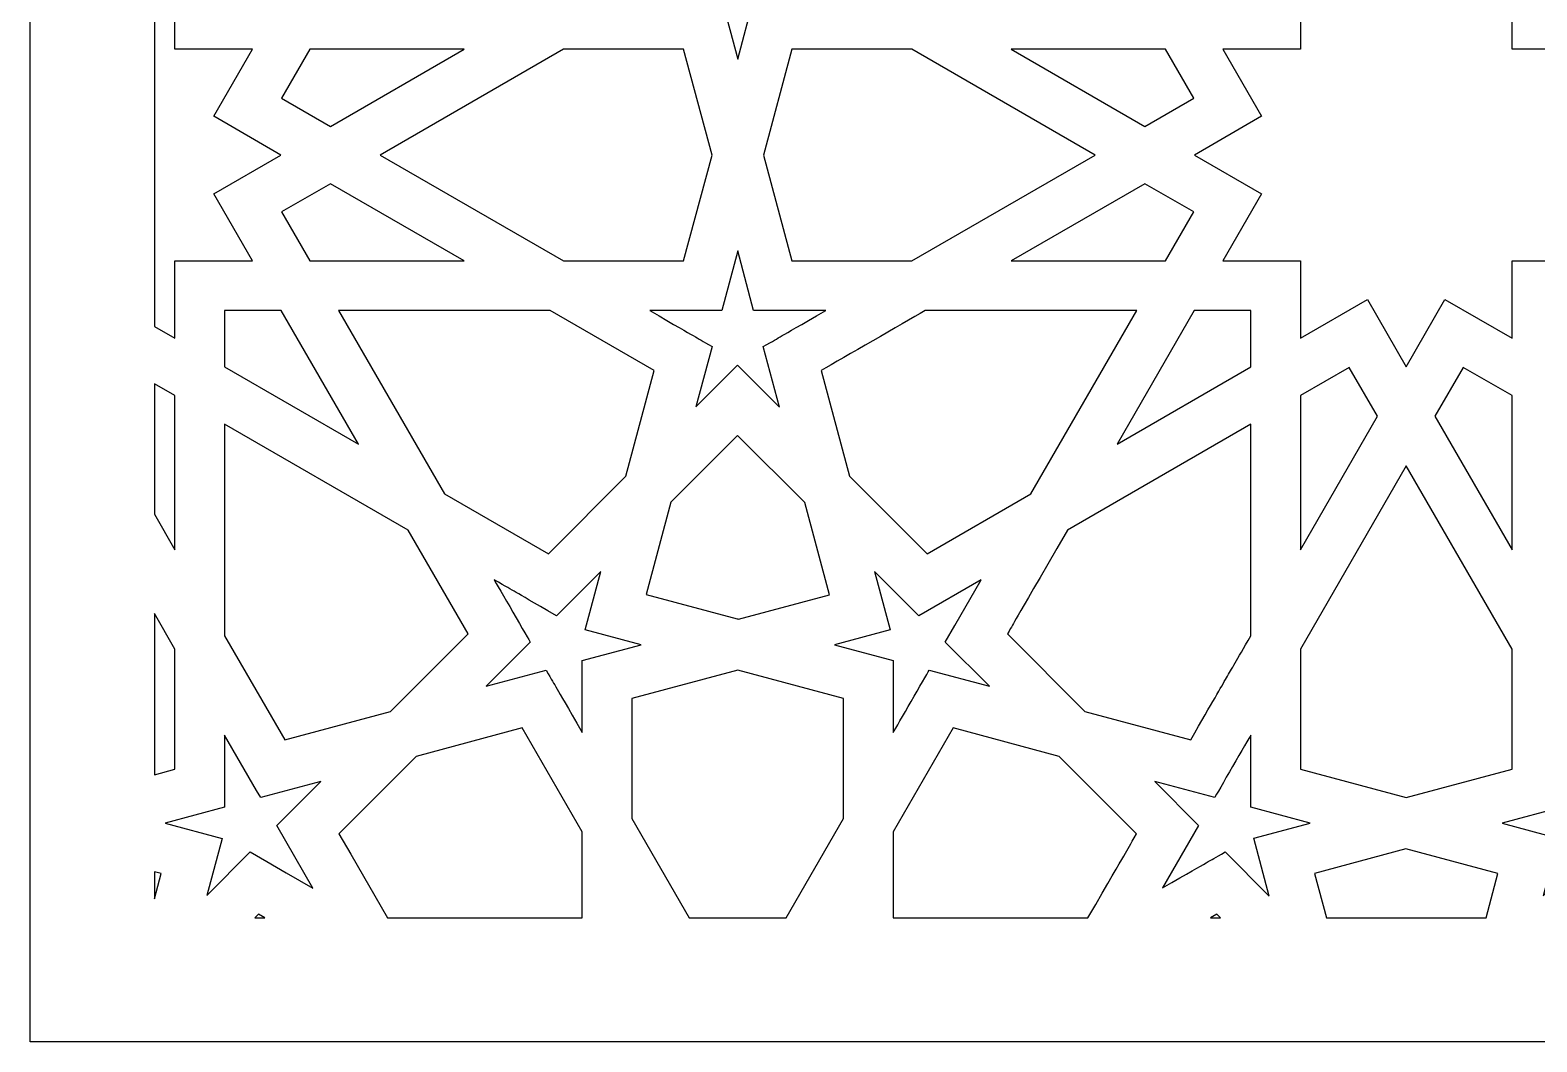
# Model space of a CAD drawing. Header units: millimetres. Extents: x -64 to 64, y -64 to 64.
# Drawn here: x -63.5 to -16.69, y -63.5 to -32.05 of the extents above; entities that cross this region are included whole.
import ezdxf

# ---------------------------------------------------------------- set-up
doc = ezdxf.new("R2010")
doc.units = ezdxf.units.MM
doc.header["$MEASUREMENT"] = 0
doc.layers.add('layer 1', color=7, linetype='Continuous')

msp = doc.modelspace()

# ---------------------------------------------------------------- linework, layer by layer
at = {"layer": 'layer 1', "color": 250}
for points, knots in [([(63.5, 63.5004), (63.5, 63.5004), (-63.5, 63.5004), (-63.5, 63.5004), (-63.5, 63.5004), (-63.5, 63.5004), (-63.5, -63.5), (-63.5, -63.5), (-63.5, -63.5), (-63.5, -63.5), (63.5, -63.5), (63.5, -63.5), (63.5, -63.5), (63.5, -57.5078), (63.5, 58.6684), (63.5, 63.5004)], [0, 0, 0, 0, 0.2, 0.2, 0.2, 0.2, 0.4, 0.4, 0.4, 0.4, 0.6, 0.6, 0.6, 0.6, 1, 1, 1, 1]), ([(-42.3116, -29.9825), (-42.3116, -29.9825), (-42.8093, -28.1263), (-42.8093, -28.1263), (-42.8093, -28.1263), (-42.8093, -28.1263), (-41.5167, -29.4192), (-41.5167, -29.4192), (-41.5167, -29.4192), (-41.5167, -29.4192), (-40.2277, -28.1301), (-40.2277, -28.1301), (-40.2277, -28.1301), (-40.2277, -28.1301), (-40.7217, -29.9825), (-40.7217, -29.9825), (-40.7217, -29.9825), (-40.0629, -30.359), (-40.4581, -30.1315), (-38.7806, -31.1016), (-38.7806, -31.1016), (-38.7806, -31.1016), (-41.0227, -31.1016), (-41.0227, -31.1016), (-41.0227, -31.1016), (-41.0227, -31.1016), (-41.5167, -32.9499), (-41.5167, -32.9499), (-41.5167, -32.9499), (-41.5167, -32.9499), (-42.0145, -31.1016), (-42.0145, -31.1016), (-42.0145, -31.1016), (-42.0145, -31.1016), (-44.2524, -31.1016), (-44.2524, -31.1016), (-44.2524, -31.1016), (-42.5735, -30.1304), (-42.9678, -30.3572), (-42.3116, -29.9825)], [0, 0, 0, 0, 0.0909091, 0.0909091, 0.0909091, 0.0909091, 0.1818182, 0.1818182, 0.1818182, 0.1818182, 0.2727273, 0.2727273, 0.2727273, 0.2727273, 0.3636364, 0.3636364, 0.3636364, 0.3636364, 0.4545455, 0.4545455, 0.4545455, 0.4545455, 0.5454545, 0.5454545, 0.5454545, 0.5454545, 0.6363636, 0.6363636, 0.6363636, 0.6363636, 0.7272727, 0.7272727, 0.7272727, 0.7272727, 0.8181818, 0.8181818, 0.8181818, 0.8181818, 1, 1, 1, 1]), ([(-19.5449, -40.4245), (-19.5449, -40.4245), (-20.7486, -42.5118), (-20.7486, -42.5118), (-20.7486, -42.5118), (-20.7486, -42.5118), (-21.9527, -40.4245), (-21.9527, -40.4245), (-21.9527, -40.4245), (-21.9527, -40.4245), (-24.0362, -41.6282), (-24.0362, -41.6282), (-24.0362, -41.6282), (-24.0362, -41.6282), (-24.0362, -39.2243), (-24.0362, -39.2243), (-24.0362, -39.2243), (-24.0362, -39.2243), (-26.4442, -39.2243), (-26.4442, -39.2243), (-26.4442, -39.2243), (-26.4442, -39.2243), (-25.2402, -37.1366), (-25.2402, -37.1366), (-25.2402, -37.1366), (-25.2402, -37.1366), (-27.324, -35.9329), (-27.324, -35.9329), (-27.324, -35.9329), (-27.324, -35.9329), (-25.2402, -34.7289), (-25.2402, -34.7289), (-25.2402, -34.7289), (-25.2402, -34.7289), (-26.4442, -32.645), (-26.4442, -32.645), (-26.4442, -32.645), (-26.4442, -32.645), (-24.0362, -32.645), (-24.0362, -32.645), (-24.0362, -32.645), (-24.0362, -32.645), (-24.0362, -30.2373), (-24.0362, -30.2373), (-24.0362, -30.2373), (-24.0362, -30.2373), (-21.9527, -31.4409), (-21.9527, -31.4409), (-21.9527, -31.4409), (-21.9527, -31.4409), (-20.7486, -29.3575), (-20.7486, -29.3575), (-20.7486, -29.3575), (-20.7486, -29.3575), (-19.5449, -31.4409), (-19.5449, -31.4409), (-19.5449, -31.4409), (-19.5449, -31.4409), (-17.4607, -30.2373), (-17.4607, -30.2373), (-17.4607, -30.2373), (-17.4607, -30.2373), (-17.4607, -32.645), (-17.4607, -32.645), (-17.4607, -32.645), (-17.4607, -32.645), (-15.053, -32.645), (-15.053, -32.645), (-15.053, -32.645), (-15.053, -32.645), (-16.2571, -34.7289), (-16.2571, -34.7289), (-16.2571, -34.7289), (-16.2571, -34.7289), (-14.1736, -35.9329), (-14.1736, -35.9329), (-14.1736, -35.9329), (-14.1736, -35.9329), (-16.2571, -37.1366), (-16.2571, -37.1366), (-16.2571, -37.1366), (-16.2571, -37.1366), (-15.053, -39.2243), (-15.053, -39.2243), (-15.053, -39.2243), (-15.053, -39.2243), (-17.4607, -39.2243), (-17.4607, -39.2243), (-17.4607, -39.2243), (-17.4607, -39.2243), (-17.4607, -41.6282), (-17.4607, -41.6282), (-17.4607, -41.6282), (-17.4607, -41.6282), (-19.5449, -40.4245), (-19.5449, -40.4245)], [0, 0, 0, 0, 0.04, 0.04, 0.04, 0.04, 0.08, 0.08, 0.08, 0.08, 0.12, 0.12, 0.12, 0.12, 0.16, 0.16, 0.16, 0.16, 0.2, 0.2, 0.2, 0.2, 0.24, 0.24, 0.24, 0.24, 0.28, 0.28, 0.28, 0.28, 0.32, 0.32, 0.32, 0.32, 0.36, 0.36, 0.36, 0.36, 0.4, 0.4, 0.4, 0.4, 0.44, 0.44, 0.44, 0.44, 0.48, 0.48, 0.48, 0.48, 0.52, 0.52, 0.52, 0.52, 0.56, 0.56, 0.56, 0.56, 0.6, 0.6, 0.6, 0.6, 0.64, 0.64, 0.64, 0.64, 0.68, 0.68, 0.68, 0.68, 0.72, 0.72, 0.72, 0.72, 0.76, 0.76, 0.76, 0.76, 0.8, 0.8, 0.8, 0.8, 0.84, 0.84, 0.84, 0.84, 0.88, 0.88, 0.88, 0.88, 0.92, 0.92, 0.92, 0.92, 1, 1, 1, 1]), ([(-59.6412, -30.6077), (-59.6412, -30.6077), (-59.0008, -30.2373), (-59.0008, -30.2373), (-59.0008, -30.2373), (-59.0008, -30.2373), (-59.0008, -32.645), (-59.0008, -32.645), (-59.0008, -32.645), (-59.0008, -32.645), (-56.589, -32.645), (-56.589, -32.645), (-56.589, -32.645), (-56.589, -32.645), (-57.793, -34.7289), (-57.793, -34.7289), (-57.793, -34.7289), (-57.793, -34.7289), (-55.7091, -35.9329), (-55.7091, -35.9329), (-55.7091, -35.9329), (-55.7091, -35.9329), (-57.793, -37.1366), (-57.793, -37.1366), (-57.793, -37.1366), (-57.793, -37.1366), (-56.589, -39.2243), (-56.589, -39.2243), (-56.589, -39.2243), (-56.589, -39.2243), (-59.0008, -39.2243), (-59.0008, -39.2243), (-59.0008, -39.2243), (-59.0008, -39.2243), (-59.0008, -41.6282), (-59.0008, -41.6282), (-59.0008, -41.6282), (-59.0008, -41.6282), (-59.6412, -41.2578), (-59.6412, -41.2578), (-59.6412, -41.2578), (-59.6412, -41.2578), (-59.6412, -30.6077), (-59.6412, -30.6077)], [0, 0, 0, 0, 0.0833333, 0.0833333, 0.0833333, 0.0833333, 0.1666667, 0.1666667, 0.1666667, 0.1666667, 0.25, 0.25, 0.25, 0.25, 0.3333333, 0.3333333, 0.3333333, 0.3333333, 0.4166667, 0.4166667, 0.4166667, 0.4166667, 0.5, 0.5, 0.5, 0.5, 0.5833333, 0.5833333, 0.5833333, 0.5833333, 0.6666667, 0.6666667, 0.6666667, 0.6666667, 0.75, 0.75, 0.75, 0.75, 0.8333333, 0.8333333, 0.8333333, 0.8333333, 1, 1, 1, 1]), ([(-50.0137, -32.645), (-50.0137, -32.645), (-54.1656, -35.0415), (-54.1656, -35.0415), (-54.1656, -35.0415), (-54.1656, -35.0415), (-55.686, -34.1654), (-55.686, -34.1654), (-55.686, -34.1654), (-55.686, -34.1654), (-54.8101, -32.645), (-54.8101, -32.645), (-54.8101, -32.645), (-54.8101, -32.645), (-50.0137, -32.645), (-50.0137, -32.645)], [0, 0, 0, 0, 0.2, 0.2, 0.2, 0.2, 0.4, 0.4, 0.4, 0.4, 0.6, 0.6, 0.6, 0.6, 1, 1, 1, 1]), ([(-52.6222, -35.9329), (-52.6222, -35.9329), (-46.9266, -32.645), (-46.9266, -32.645), (-46.9266, -32.645), (-46.9266, -32.645), (-43.199, -32.645), (-43.199, -32.645), (-43.199, -32.645), (-43.199, -32.645), (-42.3153, -35.9329), (-42.3153, -35.9329), (-42.3153, -35.9329), (-42.3153, -35.9329), (-43.199, -39.2243), (-43.199, -39.2243), (-43.199, -39.2243), (-43.199, -39.2243), (-46.9266, -39.2243), (-46.9266, -39.2243), (-46.9266, -39.2243), (-46.9266, -39.2243), (-52.6222, -35.9329), (-52.6222, -35.9329)], [0, 0, 0, 0, 0.1428571, 0.1428571, 0.1428571, 0.1428571, 0.2857143, 0.2857143, 0.2857143, 0.2857143, 0.4285714, 0.4285714, 0.4285714, 0.4285714, 0.5714286, 0.5714286, 0.5714286, 0.5714286, 0.7142857, 0.7142857, 0.7142857, 0.7142857, 1, 1, 1, 1]), ([(-39.838, -39.2243), (-39.838, -39.2243), (-40.7179, -35.9329), (-40.7179, -35.9329), (-40.7179, -35.9329), (-40.7179, -35.9329), (-39.838, -32.645), (-39.838, -32.645), (-39.838, -32.645), (-39.838, -32.645), (-36.1104, -32.645), (-36.1104, -32.645), (-36.1104, -32.645), (-36.1104, -32.645), (-30.4149, -35.9329), (-30.4149, -35.9329), (-30.4149, -35.9329), (-30.4149, -35.9329), (-36.1104, -39.2243), (-36.1104, -39.2243), (-36.1104, -39.2243), (-36.1104, -39.2243), (-39.838, -39.2243), (-39.838, -39.2243)], [0, 0, 0, 0, 0.1428571, 0.1428571, 0.1428571, 0.1428571, 0.2857143, 0.2857143, 0.2857143, 0.2857143, 0.4285714, 0.4285714, 0.4285714, 0.4285714, 0.5714286, 0.5714286, 0.5714286, 0.5714286, 0.7142857, 0.7142857, 0.7142857, 0.7142857, 1, 1, 1, 1]), ([(-28.8674, -35.0415), (-28.8674, -35.0415), (-33.0235, -32.645), (-33.0235, -32.645), (-33.0235, -32.645), (-33.0235, -32.645), (-28.2271, -32.645), (-28.2271, -32.645), (-28.2271, -32.645), (-28.2271, -32.645), (-27.347, -34.1654), (-27.347, -34.1654), (-27.347, -34.1654), (-27.347, -34.1654), (-28.8674, -35.0415), (-28.8674, -35.0415)], [0, 0, 0, 0, 0.2, 0.2, 0.2, 0.2, 0.4, 0.4, 0.4, 0.4, 0.6, 0.6, 0.6, 0.6, 1, 1, 1, 1]), ([(-54.1656, -36.8239), (-54.1656, -36.8239), (-50.0137, -39.2243), (-50.0137, -39.2243), (-50.0137, -39.2243), (-50.0137, -39.2243), (-54.8101, -39.2243), (-54.8101, -39.2243), (-54.8101, -39.2243), (-54.8101, -39.2243), (-55.686, -37.7038), (-55.686, -37.7038), (-55.686, -37.7038), (-55.686, -37.7038), (-54.1656, -36.8239), (-54.1656, -36.8239)], [0, 0, 0, 0, 0.2, 0.2, 0.2, 0.2, 0.4, 0.4, 0.4, 0.4, 0.6, 0.6, 0.6, 0.6, 1, 1, 1, 1]), ([(-28.8674, -36.8239), (-28.8674, -36.8239), (-27.347, -37.7038), (-27.347, -37.7038), (-27.347, -37.7038), (-27.347, -37.7038), (-28.2271, -39.2243), (-28.2271, -39.2243), (-28.2271, -39.2243), (-28.2271, -39.2243), (-33.0235, -39.2243), (-33.0235, -39.2243), (-33.0235, -39.2243), (-33.0235, -39.2243), (-28.8674, -36.8239), (-28.8674, -36.8239)], [0, 0, 0, 0, 0.2, 0.2, 0.2, 0.2, 0.4, 0.4, 0.4, 0.4, 0.6, 0.6, 0.6, 0.6, 1, 1, 1, 1]), ([(-40.2201, -43.7659), (-40.2201, -43.7659), (-41.5204, -42.4656), (-41.5204, -42.4656), (-41.5204, -42.4656), (-41.5204, -42.4656), (-42.8169, -43.7621), (-42.8169, -43.7621), (-42.8169, -43.7621), (-42.8169, -43.7621), (-42.3116, -41.8867), (-42.3116, -41.8867), (-42.3116, -41.8867), (-42.9712, -41.505), (-42.5762, -41.7329), (-44.2524, -40.7677), (-44.2524, -40.7677), (-44.2524, -40.7677), (-42.0145, -40.7677), (-42.0145, -40.7677), (-42.0145, -40.7677), (-42.0145, -40.7677), (-41.5167, -38.9157), (-41.5167, -38.9157), (-41.5167, -38.9157), (-41.5167, -38.9157), (-41.0227, -40.7677), (-41.0227, -40.7677), (-41.0227, -40.7677), (-41.0227, -40.7677), (-38.7806, -40.7677), (-38.7806, -40.7677), (-38.7806, -40.7677), (-40.4575, -41.7329), (-40.062, -41.505), (-40.7217, -41.8867), (-40.7217, -41.8867), (-40.7217, -41.8867), (-40.2201, -43.7659), (-40.2201, -43.7659)], [0, 0, 0, 0, 0.0909091, 0.0909091, 0.0909091, 0.0909091, 0.1818182, 0.1818182, 0.1818182, 0.1818182, 0.2727273, 0.2727273, 0.2727273, 0.2727273, 0.3636364, 0.3636364, 0.3636364, 0.3636364, 0.4545455, 0.4545455, 0.4545455, 0.4545455, 0.5454545, 0.5454545, 0.5454545, 0.5454545, 0.6363636, 0.6363636, 0.6363636, 0.6363636, 0.7272727, 0.7272727, 0.7272727, 0.7272727, 0.8181818, 0.8181818, 0.8181818, 0.8181818, 1, 1, 1, 1]), ([(-53.3014, -44.9199), (-53.3014, -44.9199), (-57.4573, -42.5196), (-57.4573, -42.5196), (-57.4573, -42.5196), (-57.4573, -42.5196), (-57.4573, -40.7677), (-57.4573, -40.7677), (-57.4573, -40.7677), (-57.4573, -40.7677), (-55.7014, -40.7677), (-55.7014, -40.7677), (-55.7014, -40.7677), (-55.7014, -40.7677), (-53.3014, -44.9199), (-53.3014, -44.9199)], [0, 0, 0, 0, 0.2, 0.2, 0.2, 0.2, 0.4, 0.4, 0.4, 0.4, 0.6, 0.6, 0.6, 0.6, 1, 1, 1, 1]), ([(-50.6309, -46.4595), (-50.6309, -46.4595), (-53.9188, -40.7677), (-53.9188, -40.7677), (-53.9188, -40.7677), (-53.9188, -40.7677), (-47.3395, -40.7677), (-47.3395, -40.7677), (-47.3395, -40.7677), (-47.3395, -40.7677), (-44.1096, -42.6314), (-44.1096, -42.6314), (-44.1096, -42.6314), (-44.1096, -42.6314), (-44.9933, -45.9192), (-44.9933, -45.9192), (-44.9933, -45.9192), (-44.9933, -45.9192), (-47.3974, -48.327), (-47.3974, -48.327), (-47.3974, -48.327), (-47.3974, -48.327), (-50.6309, -46.4595), (-50.6309, -46.4595)], [0, 0, 0, 0, 0.1428571, 0.1428571, 0.1428571, 0.1428571, 0.2857143, 0.2857143, 0.2857143, 0.2857143, 0.4285714, 0.4285714, 0.4285714, 0.4285714, 0.5714286, 0.5714286, 0.5714286, 0.5714286, 0.7142857, 0.7142857, 0.7142857, 0.7142857, 1, 1, 1, 1]), ([(-38.9235, -42.6314), (-38.2136, -42.2225), (-36.4346, -41.192), (-35.6935, -40.7677), (-35.6935, -40.7677), (-35.6935, -40.7677), (-29.1182, -40.7677), (-29.1182, -40.7677), (-29.1182, -40.7677), (-29.1182, -40.7677), (-32.4061, -46.4595), (-32.4061, -46.4595), (-32.4061, -46.4595), (-32.4061, -46.4595), (-35.6358, -48.327), (-35.6358, -48.327), (-35.6358, -48.327), (-35.6358, -48.327), (-38.0438, -45.9192), (-38.0438, -45.9192), (-38.0438, -45.9192), (-38.0438, -45.9192), (-38.9235, -42.6314), (-38.9235, -42.6314)], [0, 0, 0, 0, 0.1428571, 0.1428571, 0.1428571, 0.1428571, 0.2857143, 0.2857143, 0.2857143, 0.2857143, 0.4285714, 0.4285714, 0.4285714, 0.4285714, 0.5714286, 0.5714286, 0.5714286, 0.5714286, 0.7142857, 0.7142857, 0.7142857, 0.7142857, 1, 1, 1, 1]), ([(-29.7319, -44.9161), (-29.7319, -44.9161), (-27.3357, -40.7677), (-27.3357, -40.7677), (-27.3357, -40.7677), (-27.3357, -40.7677), (-25.5799, -40.7677), (-25.5799, -40.7677), (-25.5799, -40.7677), (-25.5799, -40.7677), (-25.5799, -42.5196), (-25.5799, -42.5196), (-25.5799, -42.5196), (-25.5799, -42.5196), (-29.7319, -44.9161), (-29.7319, -44.9161)], [0, 0, 0, 0, 0.2, 0.2, 0.2, 0.2, 0.4, 0.4, 0.4, 0.4, 0.6, 0.6, 0.6, 0.6, 1, 1, 1, 1]), ([(-24.0362, -48.2075), (-24.0362, -48.2075), (-24.0362, -43.4111), (-24.0362, -43.4111), (-24.0362, -43.4111), (-24.0362, -43.4111), (-22.516, -42.5351), (-22.516, -42.5351), (-22.516, -42.5351), (-22.516, -42.5351), (-21.6401, -44.0552), (-21.6401, -44.0552), (-21.6401, -44.0552), (-21.6401, -44.0552), (-24.0362, -48.2075), (-24.0362, -48.2075)], [0, 0, 0, 0, 0.2, 0.2, 0.2, 0.2, 0.4, 0.4, 0.4, 0.4, 0.6, 0.6, 0.6, 0.6, 1, 1, 1, 1]), ([(-19.8572, -44.0552), (-19.8572, -44.0552), (-18.9773, -42.5351), (-18.9773, -42.5351), (-18.9773, -42.5351), (-18.9773, -42.5351), (-17.4607, -43.4111), (-17.4607, -43.4111), (-17.4607, -43.4111), (-17.4607, -43.4111), (-17.4607, -48.2075), (-17.4607, -48.2075), (-17.4607, -48.2075), (-17.4607, -48.2075), (-19.8572, -44.0552), (-19.8572, -44.0552)], [0, 0, 0, 0, 0.2, 0.2, 0.2, 0.2, 0.4, 0.4, 0.4, 0.4, 0.6, 0.6, 0.6, 0.6, 1, 1, 1, 1]), ([(-59.6412, -43.0407), (-59.6412, -43.0407), (-59.0008, -43.4111), (-59.0008, -43.4111), (-59.0008, -43.4111), (-59.0008, -43.4111), (-59.0008, -48.2035), (-59.0008, -48.2035), (-59.0008, -48.2035), (-59.0008, -48.2035), (-59.6412, -47.0963), (-59.6412, -47.0963), (-59.6412, -47.0963), (-59.6412, -47.0963), (-59.6412, -43.0407), (-59.6412, -43.0407)], [0, 0, 0, 0, 0.2, 0.2, 0.2, 0.2, 0.4, 0.4, 0.4, 0.4, 0.6, 0.6, 0.6, 0.6, 1, 1, 1, 1]), ([(-51.7579, -47.5901), (-51.7579, -47.5901), (-49.8941, -50.8201), (-49.8941, -50.8201), (-49.8941, -50.8201), (-49.8941, -50.8201), (-52.3018, -53.2278), (-52.3018, -53.2278), (-52.3018, -53.2278), (-52.3018, -53.2278), (-55.5895, -54.1116), (-55.5895, -54.1116), (-55.5895, -54.1116), (-55.5895, -54.1116), (-56.0025, -53.3975), (-56.0025, -53.3975), (-56.0025, -53.3975), (-56.0025, -53.3975), (-57.4573, -50.8776), (-57.4573, -50.8776), (-57.4573, -50.8776), (-57.4573, -50.8776), (-57.4573, -44.3025), (-57.4573, -44.3025), (-57.4573, -44.3025), (-57.4573, -44.3025), (-51.7579, -47.5901), (-51.7579, -47.5901)], [0, 0, 0, 0, 0.125, 0.125, 0.125, 0.125, 0.25, 0.25, 0.25, 0.25, 0.375, 0.375, 0.375, 0.375, 0.5, 0.5, 0.5, 0.5, 0.625, 0.625, 0.625, 0.625, 0.75, 0.75, 0.75, 0.75, 1, 1, 1, 1]), ([(-31.2754, -47.5901), (-31.2754, -47.5901), (-25.5799, -44.3025), (-25.5799, -44.3025), (-25.5799, -44.3025), (-25.5799, -44.3025), (-25.5799, -50.8815), (-25.5799, -50.8815), (-25.5799, -50.8815), (-26.5098, -52.4909), (-26.0311, -51.665), (-27.4436, -54.1116), (-27.4436, -54.1116), (-27.4436, -54.1116), (-30.7352, -53.2278), (-30.7352, -53.2278), (-30.7352, -53.2278), (-30.7352, -53.2278), (-33.1392, -50.8201), (-33.1392, -50.8201), (-33.1392, -50.8201), (-32.8304, -50.2835), (-33.1699, -50.8742), (-31.2754, -47.5901)], [0, 0, 0, 0, 0.1428571, 0.1428571, 0.1428571, 0.1428571, 0.2857143, 0.2857143, 0.2857143, 0.2857143, 0.4285714, 0.4285714, 0.4285714, 0.4285714, 0.5714286, 0.5714286, 0.5714286, 0.5714286, 0.7142857, 0.7142857, 0.7142857, 0.7142857, 1, 1, 1, 1]), ([(-43.5966, -46.7258), (-43.5966, -46.7258), (-41.5204, -44.6497), (-41.5204, -44.6497), (-41.5204, -44.6497), (-41.5204, -44.6497), (-39.4367, -46.7297), (-39.4367, -46.7297), (-39.4367, -46.7297), (-39.4367, -46.7297), (-38.6687, -49.6006), (-38.6687, -49.6006), (-38.6687, -49.6006), (-38.6687, -49.6006), (-41.4897, -50.3569), (-41.4897, -50.3569), (-41.4897, -50.3569), (-41.4897, -50.3569), (-41.5167, -50.3491), (-41.5167, -50.3491), (-41.5167, -50.3491), (-41.5167, -50.3491), (-41.5359, -50.353), (-41.5359, -50.353), (-41.5359, -50.353), (-41.5359, -50.353), (-44.3644, -49.5967), (-44.3644, -49.5967), (-44.3644, -49.5967), (-44.3644, -49.5967), (-43.5966, -46.7258), (-43.5966, -46.7258)], [0, 0, 0, 0, 0.1111111, 0.1111111, 0.1111111, 0.1111111, 0.2222222, 0.2222222, 0.2222222, 0.2222222, 0.3333333, 0.3333333, 0.3333333, 0.3333333, 0.4444444, 0.4444444, 0.4444444, 0.4444444, 0.5555556, 0.5555556, 0.5555556, 0.5555556, 0.6666667, 0.6666667, 0.6666667, 0.6666667, 0.7777778, 0.7777778, 0.7777778, 0.7777778, 1, 1, 1, 1]), ([(-20.7486, -45.599), (-20.7486, -45.599), (-17.4607, -51.2946), (-17.4607, -51.2946), (-17.4607, -51.2946), (-17.4607, -51.2946), (-17.4607, -55.022), (-17.4607, -55.022), (-17.4607, -55.022), (-17.4607, -55.022), (-20.7486, -55.9058), (-20.7486, -55.9058), (-20.7486, -55.9058), (-20.7486, -55.9058), (-24.0362, -55.022), (-24.0362, -55.022), (-24.0362, -55.022), (-24.0362, -55.022), (-24.0362, -51.2946), (-24.0362, -51.2946), (-24.0362, -51.2946), (-24.0362, -51.2946), (-20.7486, -45.599), (-20.7486, -45.599)], [0, 0, 0, 0, 0.1428571, 0.1428571, 0.1428571, 0.1428571, 0.2857143, 0.2857143, 0.2857143, 0.2857143, 0.4285714, 0.4285714, 0.4285714, 0.4285714, 0.5714286, 0.5714286, 0.5714286, 0.5714286, 0.7142857, 0.7142857, 0.7142857, 0.7142857, 1, 1, 1, 1]), ([(-46.3478, -51.6456), (-46.3478, -51.6456), (-46.3478, -53.8836), (-46.3478, -53.8836), (-46.3478, -53.8836), (-47.3176, -52.2068), (-47.0888, -52.6023), (-47.4708, -51.9427), (-47.4708, -51.9427), (-47.4708, -51.9427), (-49.3345, -52.4447), (-49.3345, -52.4447), (-49.3345, -52.4447), (-49.3345, -52.4447), (-47.9647, -51.0745), (-47.9647, -51.0745), (-47.9647, -51.0745), (-47.9647, -51.0745), (-49.0162, -49.2502), (-49.0837, -49.1335), (-49.0837, -49.1335), (-48.2831, -49.597), (-48.6982, -49.3568), (-47.1465, -50.2564), (-47.1465, -50.2564), (-47.1465, -50.2564), (-45.7728, -48.8826), (-45.7728, -48.8826), (-45.7728, -48.8826), (-45.7728, -48.8826), (-46.2551, -50.6889), (-46.2551, -50.6889), (-46.2551, -50.6889), (-46.2551, -50.6889), (-44.5186, -51.1555), (-44.5186, -51.1555), (-44.5186, -51.1555), (-44.5186, -51.1555), (-46.3478, -51.6456), (-46.3478, -51.6456)], [0, 0, 0, 0, 0.0909091, 0.0909091, 0.0909091, 0.0909091, 0.1818182, 0.1818182, 0.1818182, 0.1818182, 0.2727273, 0.2727273, 0.2727273, 0.2727273, 0.3636364, 0.3636364, 0.3636364, 0.3636364, 0.4545455, 0.4545455, 0.4545455, 0.4545455, 0.5454545, 0.5454545, 0.5454545, 0.5454545, 0.6363636, 0.6363636, 0.6363636, 0.6363636, 0.7272727, 0.7272727, 0.7272727, 0.7272727, 0.8181818, 0.8181818, 0.8181818, 0.8181818, 1, 1, 1, 1]), ([(-38.5066, -51.1555), (-38.5066, -51.1555), (-36.7779, -50.6924), (-36.7779, -50.6924), (-36.7779, -50.6924), (-36.7779, -50.6924), (-37.2642, -48.8826), (-37.2642, -48.8826), (-37.2642, -48.8826), (-37.2642, -48.8826), (-35.8904, -50.2564), (-35.8904, -50.2564), (-35.8904, -50.2564), (-35.8904, -50.2564), (-33.9496, -49.1374), (-33.9496, -49.1374), (-33.9496, -49.1374), (-33.9496, -49.1374), (-34.7754, -50.5612), (-34.7754, -50.5612), (-34.7754, -50.5612), (-34.7754, -50.5612), (-34.7715, -50.5612), (-34.7715, -50.5612), (-34.7715, -50.5612), (-34.7715, -50.5612), (-35.0686, -51.0745), (-35.0686, -51.0745), (-35.0686, -51.0745), (-35.0686, -51.0745), (-33.6987, -52.4447), (-33.6987, -52.4447), (-33.6987, -52.4447), (-33.6987, -52.4447), (-35.5665, -51.9465), (-35.5665, -51.9465), (-35.5665, -51.9465), (-35.6851, -52.153), (-36.5642, -53.6772), (-36.6854, -53.8875), (-36.6854, -53.8875), (-36.6854, -53.8875), (-36.6854, -51.6417), (-36.6854, -51.6417), (-36.6854, -51.6417), (-36.6854, -51.6417), (-38.5066, -51.1555), (-38.5066, -51.1555)], [0, 0, 0, 0, 0.0769231, 0.0769231, 0.0769231, 0.0769231, 0.1538462, 0.1538462, 0.1538462, 0.1538462, 0.2307692, 0.2307692, 0.2307692, 0.2307692, 0.3076923, 0.3076923, 0.3076923, 0.3076923, 0.3846154, 0.3846154, 0.3846154, 0.3846154, 0.4615385, 0.4615385, 0.4615385, 0.4615385, 0.5384615, 0.5384615, 0.5384615, 0.5384615, 0.6153846, 0.6153846, 0.6153846, 0.6153846, 0.6923077, 0.6923077, 0.6923077, 0.6923077, 0.7692308, 0.7692308, 0.7692308, 0.7692308, 0.8461538, 0.8461538, 0.8461538, 0.8461538, 1, 1, 1, 1]), ([(-59.6412, -50.1833), (-59.6412, -50.1833), (-59.0008, -51.2946), (-59.0008, -51.2946), (-59.0008, -51.2946), (-59.0008, -51.2946), (-59.0008, -55.022), (-59.0008, -55.022), (-59.0008, -55.022), (-59.0008, -55.022), (-59.6412, -55.1957), (-59.6412, -55.1957), (-59.6412, -55.1957), (-59.6412, -55.1957), (-59.6412, -50.1833), (-59.6412, -50.1833)], [0, 0, 0, 0, 0.2, 0.2, 0.2, 0.2, 0.4, 0.4, 0.4, 0.4, 0.6, 0.6, 0.6, 0.6, 1, 1, 1, 1]), ([(-38.229, -56.558), (-38.229, -56.558), (-40.0078, -59.6409), (-40.0078, -59.6409), (-40.0078, -59.6409), (-40.0078, -59.6409), (-43.0252, -59.6409), (-43.0252, -59.6409), (-43.0252, -59.6409), (-43.0252, -59.6409), (-44.8043, -56.558), (-44.8043, -56.558), (-44.8043, -56.558), (-44.8043, -56.558), (-44.8043, -52.8303), (-44.8043, -52.8303), (-44.8043, -52.8303), (-44.8043, -52.8303), (-41.5167, -51.9465), (-41.5167, -51.9465), (-41.5167, -51.9465), (-41.5167, -51.9465), (-38.229, -52.8264), (-38.229, -52.8264), (-38.229, -52.8264), (-38.229, -52.8264), (-38.229, -56.558), (-38.229, -56.558)], [0, 0, 0, 0, 0.125, 0.125, 0.125, 0.125, 0.25, 0.25, 0.25, 0.25, 0.375, 0.375, 0.375, 0.375, 0.5, 0.5, 0.5, 0.5, 0.625, 0.625, 0.625, 0.625, 0.75, 0.75, 0.75, 0.75, 1, 1, 1, 1]), ([(-46.3478, -59.6409), (-46.3478, -59.6409), (-52.4022, -59.6409), (-52.4022, -59.6409), (-52.4022, -59.6409), (-52.4022, -59.6409), (-53.5405, -57.6693), (-53.5405, -57.6693), (-53.5405, -57.6693), (-53.5405, -57.6693), (-53.9109, -57.0286), (-53.9109, -57.0286), (-53.9109, -57.0286), (-53.9109, -57.0286), (-51.5031, -54.6245), (-51.5031, -54.6245), (-51.5031, -54.6245), (-51.5031, -54.6245), (-48.2155, -53.7411), (-48.2155, -53.7411), (-48.2155, -53.7411), (-48.2155, -53.7411), (-46.3478, -56.9709), (-46.3478, -56.9709), (-46.3478, -56.9709), (-46.3478, -56.9709), (-46.3478, -59.6409), (-46.3478, -59.6409)], [0, 0, 0, 0, 0.125, 0.125, 0.125, 0.125, 0.25, 0.25, 0.25, 0.25, 0.375, 0.375, 0.375, 0.375, 0.5, 0.5, 0.5, 0.5, 0.625, 0.625, 0.625, 0.625, 0.75, 0.75, 0.75, 0.75, 1, 1, 1, 1]), ([(-30.6348, -59.6409), (-30.6348, -59.6409), (-36.6854, -59.6409), (-36.6854, -59.6409), (-36.6854, -59.6409), (-36.6854, -59.6409), (-36.6854, -56.9747), (-36.6854, -56.9747), (-36.6854, -56.9747), (-36.6854, -56.9747), (-34.8216, -53.7411), (-34.8216, -53.7411), (-34.8216, -53.7411), (-34.8216, -53.7411), (-31.5339, -54.6245), (-31.5339, -54.6245), (-31.5339, -54.6245), (-31.5339, -54.6245), (-29.1261, -57.0286), (-29.1261, -57.0286), (-29.1261, -57.0286), (-29.5571, -57.7821), (-29.2568, -57.2615), (-30.6348, -59.6409)], [0, 0, 0, 0, 0.1428571, 0.1428571, 0.1428571, 0.1428571, 0.2857143, 0.2857143, 0.2857143, 0.2857143, 0.4285714, 0.4285714, 0.4285714, 0.4285714, 0.5714286, 0.5714286, 0.5714286, 0.5714286, 0.7142857, 0.7142857, 0.7142857, 0.7142857, 1, 1, 1, 1]), ([(-54.7175, -58.7188), (-54.7175, -58.7188), (-55.5433, -58.2404), (-55.5433, -58.2404), (-55.5433, -58.2404), (-55.5433, -58.2404), (-56.1491, -57.8929), (-56.1491, -57.8929), (-56.1491, -57.8929), (-56.1491, -57.8929), (-56.6623, -57.5959), (-56.6623, -57.5959), (-56.6623, -57.5959), (-56.6623, -57.5959), (-58.0129, -58.9503), (-58.0129, -58.9503), (-58.0129, -58.9503), (-58.0129, -58.9503), (-57.5383, -57.1754), (-57.5383, -57.1754), (-57.5383, -57.1754), (-57.5383, -57.1754), (-59.3017, -56.7045), (-59.3017, -56.7045), (-59.3017, -56.7045), (-59.3017, -56.7045), (-57.4573, -56.2067), (-57.4573, -56.2067), (-57.4573, -56.2067), (-57.4573, -56.2067), (-57.4573, -53.9687), (-57.4573, -53.9687), (-57.4573, -53.9687), (-57.4573, -53.9687), (-56.4655, -55.686), (-56.4655, -55.686), (-56.4655, -55.686), (-56.4655, -55.686), (-56.3343, -55.9058), (-56.3343, -55.9058), (-56.3343, -55.9058), (-56.3343, -55.9058), (-54.4705, -55.408), (-54.4705, -55.408), (-54.4705, -55.408), (-54.4705, -55.408), (-55.8403, -56.7778), (-55.8403, -56.7778), (-55.8403, -56.7778), (-55.8403, -56.7778), (-54.7175, -58.7188), (-54.7175, -58.7188)], [0, 0, 0, 0, 0.0714286, 0.0714286, 0.0714286, 0.0714286, 0.1428571, 0.1428571, 0.1428571, 0.1428571, 0.2142857, 0.2142857, 0.2142857, 0.2142857, 0.2857143, 0.2857143, 0.2857143, 0.2857143, 0.3571429, 0.3571429, 0.3571429, 0.3571429, 0.4285714, 0.4285714, 0.4285714, 0.4285714, 0.5, 0.5, 0.5, 0.5, 0.5714286, 0.5714286, 0.5714286, 0.5714286, 0.6428571, 0.6428571, 0.6428571, 0.6428571, 0.7142857, 0.7142857, 0.7142857, 0.7142857, 0.7857143, 0.7857143, 0.7857143, 0.7857143, 0.8571429, 0.8571429, 0.8571429, 0.8571429, 1, 1, 1, 1]), ([(-25.4871, -57.1715), (-25.4871, -57.1715), (-25.0088, -58.9657), (-25.0088, -58.9657), (-25.0088, -58.9657), (-25.0088, -58.9657), (-26.3747, -57.5959), (-26.3747, -57.5959), (-26.3747, -57.5959), (-27.0344, -57.9779), (-26.6393, -57.7497), (-28.3158, -58.7149), (-28.3158, -58.7149), (-28.3158, -58.7149), (-27.1967, -56.7778), (-27.1967, -56.7778), (-27.1967, -56.7778), (-27.1967, -56.7778), (-28.5627, -55.408), (-28.5627, -55.408), (-28.5627, -55.408), (-28.5627, -55.408), (-26.6989, -55.9058), (-26.6989, -55.9058), (-26.6989, -55.9058), (-26.6485, -55.8178), (-25.636, -54.053), (-25.5799, -53.9687), (-25.5799, -53.9687), (-25.5799, -53.9687), (-25.5799, -56.2067), (-25.5799, -56.2067), (-25.5799, -56.2067), (-25.5799, -56.2067), (-23.7352, -56.7006), (-23.7352, -56.7006), (-23.7352, -56.7006), (-23.7352, -56.7006), (-25.4871, -57.1715), (-25.4871, -57.1715)], [0, 0, 0, 0, 0.0909091, 0.0909091, 0.0909091, 0.0909091, 0.1818182, 0.1818182, 0.1818182, 0.1818182, 0.2727273, 0.2727273, 0.2727273, 0.2727273, 0.3636364, 0.3636364, 0.3636364, 0.3636364, 0.4545455, 0.4545455, 0.4545455, 0.4545455, 0.5454545, 0.5454545, 0.5454545, 0.5454545, 0.6363636, 0.6363636, 0.6363636, 0.6363636, 0.7272727, 0.7272727, 0.7272727, 0.7272727, 0.8181818, 0.8181818, 0.8181818, 0.8181818, 1, 1, 1, 1]), ([(-13.1815, -58.7188), (-14.0624, -58.2079), (-13.7887, -58.3682), (-15.1225, -57.5959), (-15.1225, -57.5959), (-15.1225, -57.5959), (-16.4885, -58.9618), (-16.4885, -58.9618), (-16.4885, -58.9618), (-16.4885, -58.9618), (-16.0101, -57.1754), (-16.0101, -57.1754), (-16.0101, -57.1754), (-16.0101, -57.1754), (-17.7698, -56.7045), (-17.7698, -56.7045), (-17.7698, -56.7045), (-17.7698, -56.7045), (-15.9173, -56.2067), (-15.9173, -56.2067), (-15.9173, -56.2067), (-15.9173, -56.2067), (-15.9173, -53.9687), (-15.9173, -53.9687), (-15.9173, -53.9687), (-15.9173, -53.9687), (-14.8717, -55.7823), (-14.8717, -55.7823), (-14.8717, -55.7823), (-14.8717, -55.7823), (-14.8678, -55.7823), (-14.8678, -55.7823), (-14.8678, -55.7823), (-14.8678, -55.7823), (-14.7944, -55.9058), (-14.7944, -55.9058), (-14.7944, -55.9058), (-14.7944, -55.9058), (-12.9346, -55.408), (-12.9346, -55.408), (-12.9346, -55.408), (-12.9346, -55.408), (-14.3006, -56.7778), (-14.3006, -56.7778), (-14.3006, -56.7778), (-14.3006, -56.7778), (-13.1815, -58.7188), (-13.1815, -58.7188)], [0, 0, 0, 0, 0.0769231, 0.0769231, 0.0769231, 0.0769231, 0.1538462, 0.1538462, 0.1538462, 0.1538462, 0.2307692, 0.2307692, 0.2307692, 0.2307692, 0.3076923, 0.3076923, 0.3076923, 0.3076923, 0.3846154, 0.3846154, 0.3846154, 0.3846154, 0.4615385, 0.4615385, 0.4615385, 0.4615385, 0.5384615, 0.5384615, 0.5384615, 0.5384615, 0.6153846, 0.6153846, 0.6153846, 0.6153846, 0.6923077, 0.6923077, 0.6923077, 0.6923077, 0.7692308, 0.7692308, 0.7692308, 0.7692308, 0.8461538, 0.8461538, 0.8461538, 0.8461538, 1, 1, 1, 1]), ([(-18.2675, -59.6409), (-18.2675, -59.6409), (-23.2297, -59.6409), (-23.2297, -59.6409), (-23.2297, -59.6409), (-23.2297, -59.6409), (-23.5966, -58.2633), (-23.5966, -58.2633), (-23.5966, -58.2633), (-23.5966, -58.2633), (-20.7564, -57.5032), (-20.7564, -57.5032), (-20.7564, -57.5032), (-20.7564, -57.5032), (-17.901, -58.2672), (-17.901, -58.2672), (-17.901, -58.2672), (-17.901, -58.2672), (-18.2675, -59.6409), (-18.2675, -59.6409)], [0, 0, 0, 0, 0.1666667, 0.1666667, 0.1666667, 0.1666667, 0.3333333, 0.3333333, 0.3333333, 0.3333333, 0.5, 0.5, 0.5, 0.5, 0.6666667, 0.6666667, 0.6666667, 0.6666667, 1, 1, 1, 1]), ([(-59.6412, -59.0586), (-59.6412, -59.0586), (-59.6412, -58.2094), (-59.6412, -58.2094), (-59.6412, -58.2094), (-59.6412, -58.2094), (-59.429, -58.2672), (-59.429, -58.2672), (-59.429, -58.2672), (-59.429, -58.2672), (-59.6412, -59.0586), (-59.6412, -59.0586)], [0, 0, 0, 0, 0.25, 0.25, 0.25, 0.25, 0.5, 0.5, 0.5, 0.5, 1, 1, 1, 1]), ([(-56.5235, -59.6409), (-56.5235, -59.6409), (-56.4076, -59.5252), (-56.4076, -59.5252), (-56.4076, -59.5252), (-56.4076, -59.5252), (-56.207, -59.6409), (-56.207, -59.6409), (-56.207, -59.6409), (-56.207, -59.6409), (-56.5235, -59.6409), (-56.5235, -59.6409)], [0, 0, 0, 0, 0.25, 0.25, 0.25, 0.25, 0.5, 0.5, 0.5, 0.5, 1, 1, 1, 1]), ([(-26.8302, -59.6409), (-26.8302, -59.6409), (-26.6294, -59.5252), (-26.6294, -59.5252), (-26.6294, -59.5252), (-26.6294, -59.5252), (-26.5137, -59.6409), (-26.5137, -59.6409), (-26.5137, -59.6409), (-26.5137, -59.6409), (-26.8302, -59.6409), (-26.8302, -59.6409)], [0, 0, 0, 0, 0.25, 0.25, 0.25, 0.25, 0.5, 0.5, 0.5, 0.5, 1, 1, 1, 1])]:
    msp.add_open_spline(points, degree=3, knots=knots, dxfattribs=at)

doc.saveas('drawing.dxf')
